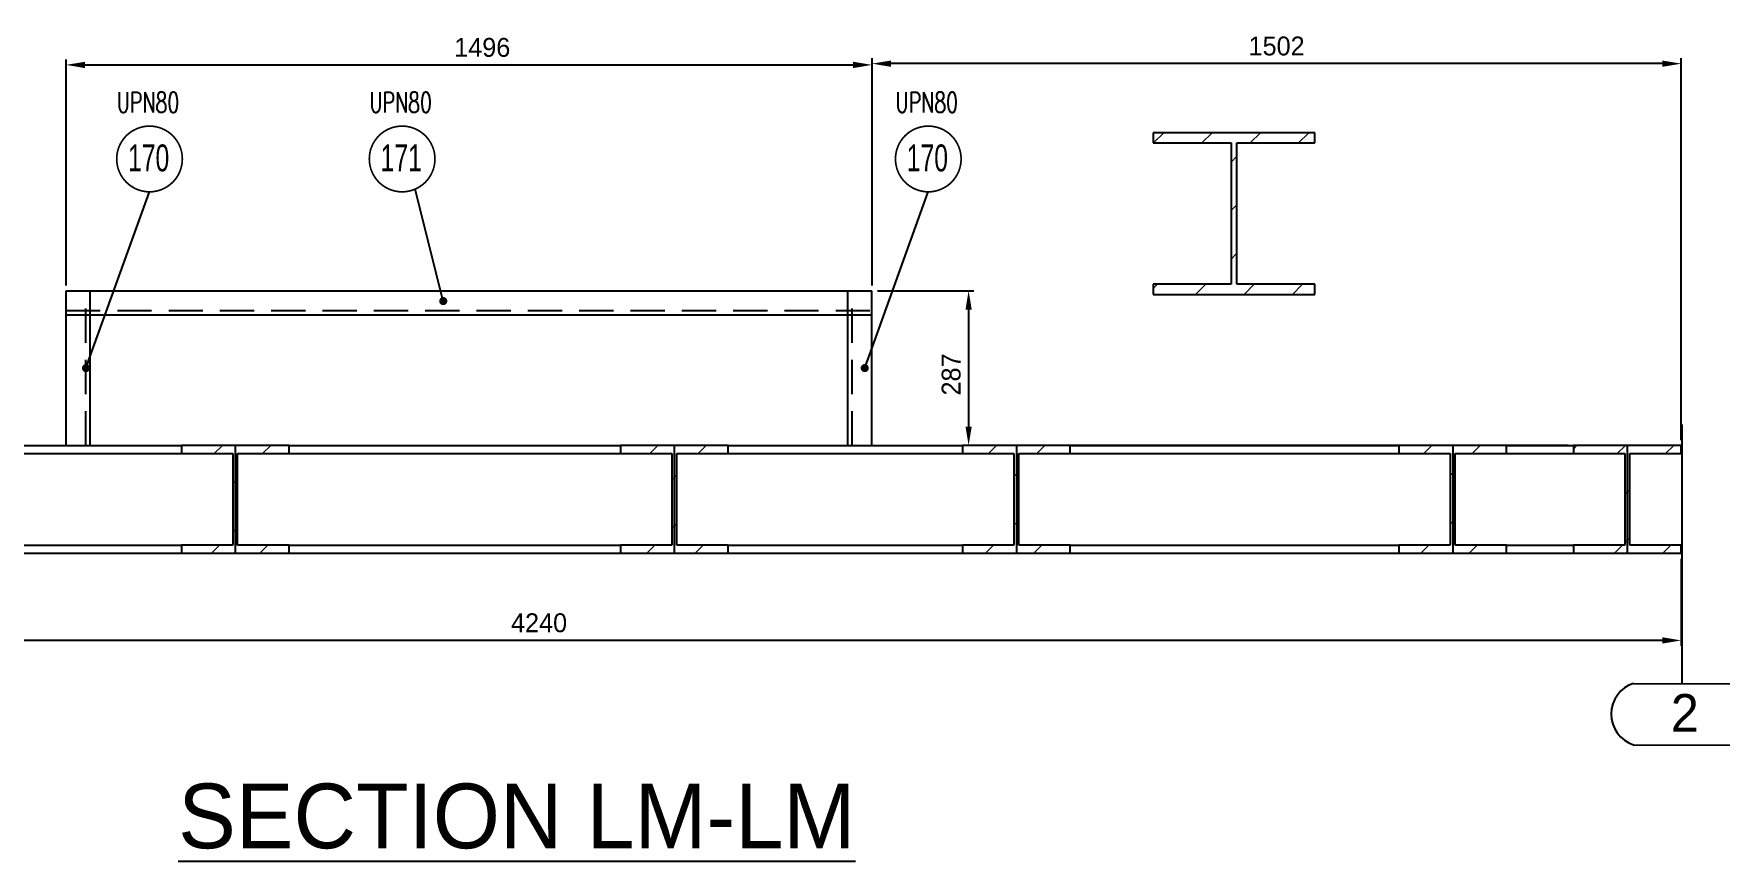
# Model space of a CAD drawing. Header units: millimetres. Extents: x 0 to 16187, y -20471 to 6290.
# Drawn here: x 4331.8 to 4644.8, y 2856.4 to 3009.8 of the extents above; entities that cross this region are included whole.
import ezdxf
from ezdxf.enums import TextEntityAlignment as Align

# ---------------------------------------------------------------- set-up
doc = ezdxf.new("R2010")
doc.units = ezdxf.units.MM
doc.header["$PDSIZE"] = -1
doc.linetypes.add('HIDDEN', pattern=[9.525, 6.35, -3.175])
doc.styles.add('MtXpl_txt_shx', font='txt.shx', dxfattribs={"height": 0.2})
doc.styles.add('ROMAND-1', font='ic-romand.shx')
doc.styles.add('SLDTEXTSTYLE2', font='TXT', dxfattribs={"width": 0.686449})
doc.dimstyles.new('AM_ISO', dxfattribs={"dimtxt": 3.5, "dimasz": 3.5, "dimexe": 1, "dimexo": 1, "dimgap": 1.5, "dimtad": 1, "dimdsep": 46, "dimtxsty": 'Standard', "dimcen": 0, "dimclrd": 1, "dimclre": 1, "dimclrt": 1, "dimadec": 0, "dimazin": 2, "dimtp": 0.1, "dimtm": 0.1, "dimtfac": 0.71, "dimtdec": 3, "dimtmove": 0, "dimatfit": 3, "dimfxl": 1, "dimlwd": -1, "dimlwe": -1, "dimarcsym": 1})
doc.dimstyles.new('AM_ISO$7', dxfattribs={"dimtxt": 3.5, "dimasz": 3.5, "dimexe": 1, "dimexo": 1, "dimgap": 1.5, "dimtad": 1, "dimtoh": 1, "dimdsep": 46, "dimtxsty": 'Standard', "dimcen": 0, "dimclrd": 1, "dimclre": 1, "dimclrt": 1, "dimadec": 0, "dimazin": 2, "dimtp": 0.1, "dimtm": 0.1, "dimtfac": 0.71, "dimtdec": 3, "dimtmove": 0, "dimatfit": 3, "dimfxl": 1, "dimlwd": -1, "dimlwe": -1, "dimarcsym": 1})
pattern_1 = [(45, (3646.741, 5670.846), (-4.490128, 4.490128), [])]

# ---------------------------------------------------------------- blocks, each defined once
blk = doc.blocks.new('_D_92')
at = {"color": 1, "linetype": 'ByBlock'}
for p, q in [((4337.77, 2963.18), (4337.77, 3005.06)), ((4341.27, 3004.06), (4483.87, 3004.06)), ((4487.37, 2963.18), (4487.37, 3005.06))]:
    blk.add_line(p, q, dxfattribs=at)
at = {"color": 1}
for points in [[(4341.27, 3004.64), (4341.27, 3003.47), (4337.77, 3004.06)], [(4483.87, 3003.47), (4483.87, 3004.64), (4487.37, 3004.06)]]:
    blk.add_solid(points, dxfattribs=at)
at = {"layer": 'Defpoints', "color": 0}
for p in [(4487.37, 3004.06), (4337.77, 2962.18), (4487.37, 2962.18)]:
    blk.add_point(p, dxfattribs=at)
at = {"color": 1, "insert": (4415.02, 3009.06), "char_height": 3.5, "attachment_point": 2}
blk.add_mtext('1496', dxfattribs=at)
blk = doc.blocks.new('_D_93')
at = {"color": 1, "linetype": 'ByBlock'}
for p, q in [((4488.37, 2962.18), (4506.3, 2962.18)), ((4505.3, 2958.68), (4505.3, 2936.98)), ((4616.57, 2933.48), (4504.3, 2933.48))]:
    blk.add_line(p, q, dxfattribs=at)
at = {"color": 1}
for points in [[(4505.88, 2958.68), (4504.72, 2958.68), (4505.3, 2962.18)], [(4504.72, 2936.98), (4505.88, 2936.98), (4505.3, 2933.48)]]:
    blk.add_solid(points, dxfattribs=at)
at = {"layer": 'Defpoints', "color": 0}
for p in [(4487.37, 2962.18), (4505.3, 2933.48), (4617.57, 2933.48)]:
    blk.add_point(p, dxfattribs=at)
at = {"color": 1, "insert": (4500.3, 2946.65), "char_height": 3.5, "attachment_point": 2, "rotation": 90}
blk.add_mtext('287', dxfattribs=at)
blk = doc.blocks.new('*D3829')
at = {"color": 1, "linetype": 'ByBlock'}
for p, q in [((4487.37, 2963.18), (4487.37, 3005.29)), ((4634.07, 3004.29), (4490.87, 3004.29)), ((4637.57, 2934.48), (4637.57, 3005.29))]:
    blk.add_line(p, q, dxfattribs=at)
at = {"color": 1}
for points in [[(4490.87, 3004.87), (4490.87, 3003.7), (4487.37, 3004.29)], [(4634.07, 3003.7), (4634.07, 3004.87), (4637.57, 3004.29)]]:
    blk.add_solid(points, dxfattribs=at)
at = {"layer": 'Defpoints', "color": 0}
for p in [(4487.37, 3004.29), (4487.37, 2962.18), (4637.57, 2933.48)]:
    blk.add_point(p, dxfattribs=at)
at = {"color": 1, "insert": (4562.47, 3007.54), "char_height": 3.5, "attachment_point": 5}
blk.add_mtext('1502', dxfattribs=at)
blk = doc.blocks.new('*D4459')
at = {"color": 1, "linetype": 'ByBlock'}
for p, q in [((4213.57, 2912.48), (4213.57, 2896.33)), ((4637.57, 2912.48), (4637.57, 2896.33)), ((4634.07, 2897.33), (4217.07, 2897.33))]:
    blk.add_line(p, q, dxfattribs=at)
at = {"color": 1}
for points in [[(4217.07, 2897.91), (4217.07, 2896.75), (4213.57, 2897.33)], [(4634.07, 2896.75), (4634.07, 2897.91), (4637.57, 2897.33)]]:
    blk.add_solid(points, dxfattribs=at)
at = {"layer": 'Defpoints', "color": 0}
for p in [(4213.57, 2913.48), (4637.57, 2913.48), (4213.57, 2897.33)]:
    blk.add_point(p, dxfattribs=at)
at = {"color": 1, "insert": (4425.57, 2900.58), "char_height": 3.5, "attachment_point": 5}
blk.add_mtext('4240', dxfattribs=at)
blk = doc.blocks.new('A$7E931B1717392B2')
at = {"color": 1, "linetype": 'Continuous', "lineweight": 25}
for p, q in [((13.2, 11.43), (13.2, 59.5)), ((4.14, 0.09), (22.29, 0.01))]:
    blk.add_line(p, q, dxfattribs=at)
at = {"color": 1, "ltscale": 0.2}
blk.add_line((4.15, 11.48), (22.25, 11.39), dxfattribs=at)
for centre, radius, start, end in [((5.98, 5.79), 5.98, 107.869, 252.0246), ((20.4, 5.69), 5.99, 287.9651, 71.9697)]:
    blk.add_arc(centre, radius, start, end, dxfattribs=at)
at = {"color": 1, "linetype": 'Continuous', "lineweight": 25}
blk.add_text('2', height=7, rotation=359.9537, dxfattribs=at).set_placement((11.06, 2.5))

msp = doc.modelspace()

# ---------------------------------------------------------------- hatches: boundary and pattern name
at = {"linetype": 'Continuous', "lineweight": 18}
h = msp.add_hatch(dxfattribs=at)
h.set_pattern_fill('ANSI31', scale=2, style=0)
h.set_pattern_definition(pattern_1)
h.paths.add_polyline_path([(4569.56536, 2963.38419), (4555.11536, 2963.38419), (4555.11536, 2989.58419), (4569.56536, 2989.58419), (4569.56536, 2991.48419), (4539.56536, 2991.48419), (4539.56536, 2989.58419), (4554.01536, 2989.58419), (4554.01536, 2963.38419), (4539.56536, 2963.38419), (4539.56536, 2961.48419), (4569.56536, 2961.48419)], flags=0)
h = msp.add_hatch(dxfattribs=at)
h.set_pattern_fill('ANSI31', scale=2, style=0)
h.set_pattern_definition(pattern_1)
h.paths.add_polyline_path([(4369.16536, 2913.48419), (4369.16536, 2933.48419), (4359.16536, 2933.48419), (4359.16536, 2931.98419), (4368.71536, 2931.98419), (4368.71536, 2914.98419), (4359.16536, 2914.98419), (4359.16536, 2913.48419)], flags=0)
h = msp.add_hatch(dxfattribs=at)
h.set_pattern_fill('ANSI31', scale=2, style=0)
h.set_pattern_definition(pattern_1)
h.paths.add_polyline_path([(4379.16536, 2931.98419), (4379.16536, 2933.48419), (4369.16536, 2933.48419), (4369.16536, 2913.48419), (4379.16536, 2913.48419), (4379.16536, 2914.98419), (4369.61536, 2914.98419), (4369.61536, 2931.98419)], flags=0)
h = msp.add_hatch(dxfattribs=at)
h.set_pattern_fill('ANSI31', scale=2, style=0)
h.set_pattern_definition(pattern_1)
h.paths.add_polyline_path([(4450.66536, 2913.48419), (4450.66536, 2933.48419), (4440.66536, 2933.48419), (4440.66536, 2931.98419), (4450.21536, 2931.98419), (4450.21536, 2914.98419), (4440.66536, 2914.98419), (4440.66536, 2913.48419)], flags=0)
h = msp.add_hatch(dxfattribs=at)
h.set_pattern_fill('ANSI31', scale=2, style=0)
h.set_pattern_definition(pattern_1)
h.paths.add_polyline_path([(4460.66536, 2931.98419), (4460.66536, 2933.48419), (4450.66536, 2933.48419), (4450.66536, 2913.48419), (4460.66536, 2913.48419), (4460.66536, 2914.98419), (4451.11536, 2914.98419), (4451.11536, 2931.98419)], flags=0)
h = msp.add_hatch(dxfattribs=at)
h.set_pattern_fill('ANSI31', scale=2, style=0)
h.set_pattern_definition(pattern_1)
h.paths.add_polyline_path([(4514.16536, 2913.48419), (4514.16536, 2933.48419), (4504.16536, 2933.48419), (4504.16536, 2931.98419), (4513.71536, 2931.98419), (4513.71536, 2914.98419), (4504.16536, 2914.98419), (4504.16536, 2913.48419)], flags=0)
h = msp.add_hatch(dxfattribs=at)
h.set_pattern_fill('ANSI31', scale=2, style=0)
h.set_pattern_definition(pattern_1)
h.paths.add_polyline_path([(4524.16536, 2931.98419), (4524.16536, 2933.48419), (4514.16536, 2933.48419), (4514.16536, 2913.48419), (4524.16536, 2913.48419), (4524.16536, 2914.98419), (4514.61536, 2914.98419), (4514.61536, 2931.98419)], flags=0)
h = msp.add_hatch(dxfattribs=at)
h.set_pattern_fill('ANSI31', scale=2, style=0)
h.set_pattern_definition(pattern_1)
h.paths.add_polyline_path([(4595.16536, 2913.48419), (4595.16536, 2933.48419), (4585.16536, 2933.48419), (4585.16536, 2931.98419), (4594.71536, 2931.98419), (4594.71536, 2914.98419), (4585.16536, 2914.98419), (4585.16536, 2913.48419)], flags=0)
h = msp.add_hatch(dxfattribs=at)
h.set_pattern_fill('ANSI31', scale=2, style=0)
h.set_pattern_definition(pattern_1)
h.paths.add_polyline_path([(4605.16536, 2931.98419), (4605.16536, 2933.48419), (4595.16536, 2933.48419), (4595.16536, 2913.48419), (4605.16536, 2913.48419), (4605.16536, 2914.98419), (4595.61536, 2914.98419), (4595.61536, 2931.98419)], flags=0)
h = msp.add_hatch(dxfattribs=at)
h.set_pattern_fill('ANSI31', scale=2, style=0)
h.set_pattern_definition(pattern_1)
h.paths.add_polyline_path([(4627.56536, 2913.48419), (4627.56536, 2933.48419), (4617.56536, 2933.48419), (4617.56536, 2931.98419), (4627.11536, 2931.98419), (4627.11536, 2914.98419), (4617.56536, 2914.98419), (4617.56536, 2913.48419)], flags=0)
h = msp.add_hatch(dxfattribs=at)
h.set_pattern_fill('ANSI31', scale=2, style=0)
h.set_pattern_definition(pattern_1)
h.paths.add_polyline_path([(4637.56536, 2933.48419), (4627.56536, 2933.48419), (4627.56536, 2913.48419), (4637.56536, 2913.48419), (4637.56536, 2914.98419), (4628.01536, 2914.98419), (4628.01536, 2931.98419), (4637.56536, 2931.98419)], flags=0)

# ---------------------------------------------------------------- linework, layer by layer
at = {"color": 7, "linetype": 'Continuous', "lineweight": 25}
for p, q in [((4539.56536, 2991.48419), (4539.56536, 2989.58419)), ((4569.56536, 2991.48419), (4539.56536, 2991.48419)), ((4569.56536, 2989.58419), (4569.56536, 2991.48419)), ((4539.56536, 2989.58419), (4554.01536, 2989.58419)), ((4554.01536, 2989.58419), (4554.01536, 2963.38419)), ((4555.11536, 2989.58419), (4569.56536, 2989.58419)), ((4555.11536, 2963.38419), (4555.11536, 2989.58419)), ((4337.76536, 2957.68419), (4337.76536, 2962.18419)), ((4337.76536, 2962.18419), (4487.36536, 2962.18419)), ((4487.36536, 2957.68419), (4487.36536, 2962.18419)), ((4539.56536, 2963.38419), (4539.56536, 2961.48419)), ((4554.01536, 2963.38419), (4539.56536, 2963.38419)), ((4569.56536, 2963.38419), (4555.11536, 2963.38419)), ((4569.56536, 2961.48419), (4569.56536, 2963.38419)), ((4539.56536, 2961.48419), (4569.56536, 2961.48419)), ((4337.76536, 2957.68419), (4487.36536, 2957.68419)), ((4337.76536, 2933.48419), (4337.76536, 2957.68419)), ((4342.26536, 2933.48419), (4342.26536, 2957.68419)), ((4482.86536, 2933.48419), (4482.86536, 2957.68419)), ((4487.36536, 2933.48419), (4487.36536, 2957.68419)), ((4315.66536, 2933.48419), (4359.16536, 2933.48419)), ((4359.16536, 2933.48419), (4359.16536, 2931.98419)), ((4369.16536, 2933.48419), (4359.16536, 2933.48419)), ((4369.16536, 2933.48419), (4369.16536, 2913.48419)), ((4379.16536, 2933.48419), (4369.16536, 2933.48419)), ((4379.16536, 2931.98419), (4379.16536, 2933.48419)), ((4379.16536, 2933.48419), (4440.66536, 2933.48419)), ((4440.66536, 2933.48419), (4440.66536, 2931.98419)), ((4450.66536, 2933.48419), (4440.66536, 2933.48419)), ((4460.66536, 2933.48419), (4450.66536, 2933.48419)), ((4450.66536, 2933.48419), (4450.66536, 2913.48419)), ((4460.66536, 2931.98419), (4460.66536, 2933.48419)), ((4460.66536, 2933.48419), (4504.16536, 2933.48419)), ((4504.16536, 2933.48419), (4504.16536, 2931.98419)), ((4514.16536, 2933.48419), (4504.16536, 2933.48419)), ((4514.16536, 2933.48419), (4514.16536, 2913.48419)), ((4524.16536, 2933.48419), (4514.16536, 2933.48419)), ((4524.16536, 2931.98419), (4524.16536, 2933.48419)), ((4524.16536, 2933.48419), (4585.16536, 2933.48419)), ((4585.16536, 2933.48419), (4585.16536, 2931.98419)), ((4595.16536, 2933.48419), (4585.16536, 2933.48419)), ((4605.16536, 2933.48419), (4595.16536, 2933.48419)), ((4595.16536, 2933.48419), (4595.16536, 2913.48419)), ((4605.16536, 2931.98419), (4605.16536, 2933.48419)), ((4605.16536, 2933.48419), (4617.56536, 2933.48419)), ((4617.56536, 2933.48419), (4617.56536, 2931.98419)), ((4627.56536, 2933.48419), (4617.56536, 2933.48419)), ((4627.56536, 2933.48419), (4627.56536, 2913.48419)), ((4637.56536, 2933.48419), (4627.56536, 2933.48419)), ((4637.56536, 2931.98419), (4637.56536, 2933.48419)), ((4315.66536, 2931.98419), (4359.16536, 2931.98419)), ((4359.16536, 2931.98419), (4368.71536, 2931.98419)), ((4368.71536, 2931.98419), (4368.71536, 2914.98419)), ((4369.61536, 2931.98419), (4379.16536, 2931.98419)), ((4369.61536, 2914.98419), (4369.61536, 2931.98419)), ((4379.16536, 2931.98419), (4440.66536, 2931.98419)), ((4440.66536, 2931.98419), (4450.21536, 2931.98419)), ((4450.21536, 2931.98419), (4450.21536, 2914.98419)), ((4451.11536, 2931.98419), (4460.66536, 2931.98419)), ((4451.11536, 2914.98419), (4451.11536, 2931.98419)), ((4460.66536, 2931.98419), (4504.16536, 2931.98419)), ((4504.16536, 2931.98419), (4513.71536, 2931.98419)), ((4513.71536, 2931.98419), (4513.71536, 2914.98419)), ((4514.61536, 2931.98419), (4524.16536, 2931.98419)), ((4514.61536, 2914.98419), (4514.61536, 2931.98419)), ((4524.16536, 2931.98419), (4585.16536, 2931.98419)), ((4585.16536, 2931.98419), (4594.71536, 2931.98419)), ((4594.71536, 2931.98419), (4594.71536, 2914.98419)), ((4595.61536, 2931.98419), (4605.16536, 2931.98419)), ((4595.61536, 2914.98419), (4595.61536, 2931.98419)), ((4605.16536, 2931.98419), (4617.56536, 2931.98419)), ((4617.56536, 2931.98419), (4627.11536, 2931.98419)), ((4627.11536, 2931.98419), (4627.11536, 2914.98419)), ((4628.01536, 2931.98419), (4637.56536, 2931.98419)), ((4628.01536, 2914.98419), (4628.01536, 2931.98419)), ((4315.66536, 2914.98419), (4359.16536, 2914.98419)), ((4359.16536, 2914.98419), (4359.16536, 2913.48419)), ((4368.71536, 2914.98419), (4359.16536, 2914.98419)), ((4379.16536, 2914.98419), (4369.61536, 2914.98419)), ((4379.16536, 2913.48419), (4379.16536, 2914.98419)), ((4379.16536, 2914.98419), (4440.66536, 2914.98419)), ((4440.66536, 2914.98419), (4440.66536, 2913.48419)), ((4450.21536, 2914.98419), (4440.66536, 2914.98419)), ((4460.66536, 2914.98419), (4451.11536, 2914.98419)), ((4460.66536, 2913.48419), (4460.66536, 2914.98419)), ((4460.66536, 2914.98419), (4504.16536, 2914.98419)), ((4504.16536, 2914.98419), (4504.16536, 2913.48419)), ((4513.71536, 2914.98419), (4504.16536, 2914.98419)), ((4524.16536, 2914.98419), (4514.61536, 2914.98419)), ((4524.16536, 2913.48419), (4524.16536, 2914.98419)), ((4524.16536, 2914.98419), (4585.16536, 2914.98419)), ((4585.16536, 2914.98419), (4585.16536, 2913.48419)), ((4594.71536, 2914.98419), (4585.16536, 2914.98419)), ((4605.16536, 2914.98419), (4595.61536, 2914.98419)), ((4605.16536, 2913.48419), (4605.16536, 2914.98419)), ((4605.16536, 2914.98419), (4617.56536, 2914.98419)), ((4617.56536, 2914.98419), (4617.56536, 2913.48419)), ((4627.11536, 2914.98419), (4617.56536, 2914.98419)), ((4637.56536, 2914.98419), (4628.01536, 2914.98419)), ((4637.56536, 2913.48419), (4637.56536, 2914.98419)), ((4315.66536, 2913.48419), (4359.16536, 2913.48419)), ((4359.16536, 2913.48419), (4369.16536, 2913.48419)), ((4369.16536, 2913.48419), (4379.16536, 2913.48419)), ((4379.16536, 2913.48419), (4440.66536, 2913.48419)), ((4440.66536, 2913.48419), (4450.66536, 2913.48419)), ((4450.66536, 2913.48419), (4460.66536, 2913.48419)), ((4460.66536, 2913.48419), (4504.16536, 2913.48419)), ((4504.16536, 2913.48419), (4514.16536, 2913.48419)), ((4514.16536, 2913.48419), (4524.16536, 2913.48419)), ((4524.16536, 2913.48419), (4585.16536, 2913.48419)), ((4585.16536, 2913.48419), (4595.16536, 2913.48419)), ((4595.16536, 2913.48419), (4605.16536, 2913.48419)), ((4605.16536, 2913.48419), (4617.56536, 2913.48419)), ((4617.56536, 2913.48419), (4627.56536, 2913.48419)), ((4627.56536, 2913.48419), (4637.56536, 2913.48419))]:
    msp.add_line(p, q, dxfattribs=at)
at = {"color": 2, "linetype": 'HIDDEN', "lineweight": 25}
for p, q in [((4341.46536, 2933.48419), (4341.46536, 2962.18419)), ((4342.26536, 2957.68419), (4342.26536, 2962.18419)), ((4482.86536, 2957.68419), (4482.86536, 2962.18419)), ((4483.66536, 2933.48419), (4483.66536, 2962.18419)), ((4337.76536, 2958.48419), (4487.36536, 2958.48419))]:
    msp.add_line(p, q, dxfattribs=at)
at = {"color": 2, "const_width": 0.3125}
for points in [[(4347.16691, 2986.61503, -1), (4359.35441, 2986.61503, -1)], [(4394.0551, 2986.61503, -1), (4406.2426, 2986.61503, -1)], [(4491.72099, 2986.61503, -1), (4503.90849, 2986.61503, -1)]]:
    msp.add_lwpolyline(points, format="xyb", close=True, dxfattribs=at)

# ---------------------------------------------------------------- block references
msp.add_blockref('A$7E931B1717392B2', (4624.57522, 2877.88925))

# ---------------------------------------------------------------- texts
at = {"color": 2, "lineweight": 25, "style": 'MtXpl_txt_shx', "width": 0.6875}
for p in [(4347.1825, 2995.22782), (4394.07069, 2995.22782), (4491.73659, 2995.22782)]:
    msp.add_text('UPN80', height=3.75, dxfattribs=at).set_placement(p)
at = {"color": 2, "lineweight": 25, "style": 'SLDTEXTSTYLE2', "width": 0.686449}
for s, p in [('170', (4353.09419, 2986.808)), ('171', (4399.98237, 2986.808)), ('170', (4497.64827, 2986.808))]:
    msp.add_text(s, height=5, dxfattribs=at).set_placement(p, align=Align.MIDDLE_CENTER)
at = {"color": 7, "style": 'ROMAND-1'}
msp.add_text('%%USECTION LM-LM', height=12, dxfattribs=at).set_placement((4358.57574, 2858.78067))

# ---------------------------------------------------------------- dimensions: what is measured, and where the dimension line sits
dim = msp.add_linear_dim(base=(4487.36536, 3004.05559), p1=(4337.76536, 2962.18419), p2=(4487.36536, 2962.18419), dimstyle='AM_ISO', override={"dimtxt": 3.5, "dimlfac": 10})
dim.commit()
dim.dimension.update_dxf_attribs({"geometry": '_D_92', "text_midpoint": (4415.01735, 3004.05559), "dimtype": 160})
for base, p1, p2, picture, middle in [((4487.36536, 3004.28731), (4637.56536, 2933.48419), (4487.36536, 2962.18419), '*D3829', (4562.46536, 3007.53731)), ((4213.56536, 2897.3289), (4637.56536, 2913.48419), (4213.56536, 2913.48419), '*D4459', (4425.56536, 2900.5789))]:
    dim = msp.add_linear_dim(base=base, p1=p1, p2=p2, dimstyle='AM_ISO', override={"dimtxt": 3.5, "dimlfac": 10})
    dim.commit()
    dim.dimension.update_dxf_attribs({"geometry": picture, "text_midpoint": middle})
dim = msp.add_linear_dim(base=(4505.30023, 2933.48419), p1=(4487.36536, 2962.18419), p2=(4617.56536, 2933.48419), angle=90, dimstyle='AM_ISO', override={"dimtxt": 3.5, "dimlfac": 10})
dim.commit()
dim.dimension.update_dxf_attribs({"geometry": '_D_93', "text_midpoint": (4505.30023, 2946.64615), "dimtype": 160})

# ---------------------------------------------------------------- leaders
at = {"color": 2}
for points in [[(4341.46536, 2947.83419), (4353.26066, 2980.52128)], [(4407.78212, 2960.25843), (4402.54899, 2981.01386)], [(4486.01944, 2947.83419), (4497.81474, 2980.52128)]]:
    msp.add_leader(points, dimstyle='AM_ISO$7', override={"dimasz": 1.5, "dimldrblk": 'Dot'}, dxfattribs=at)

doc.saveas('drawing.dxf')
